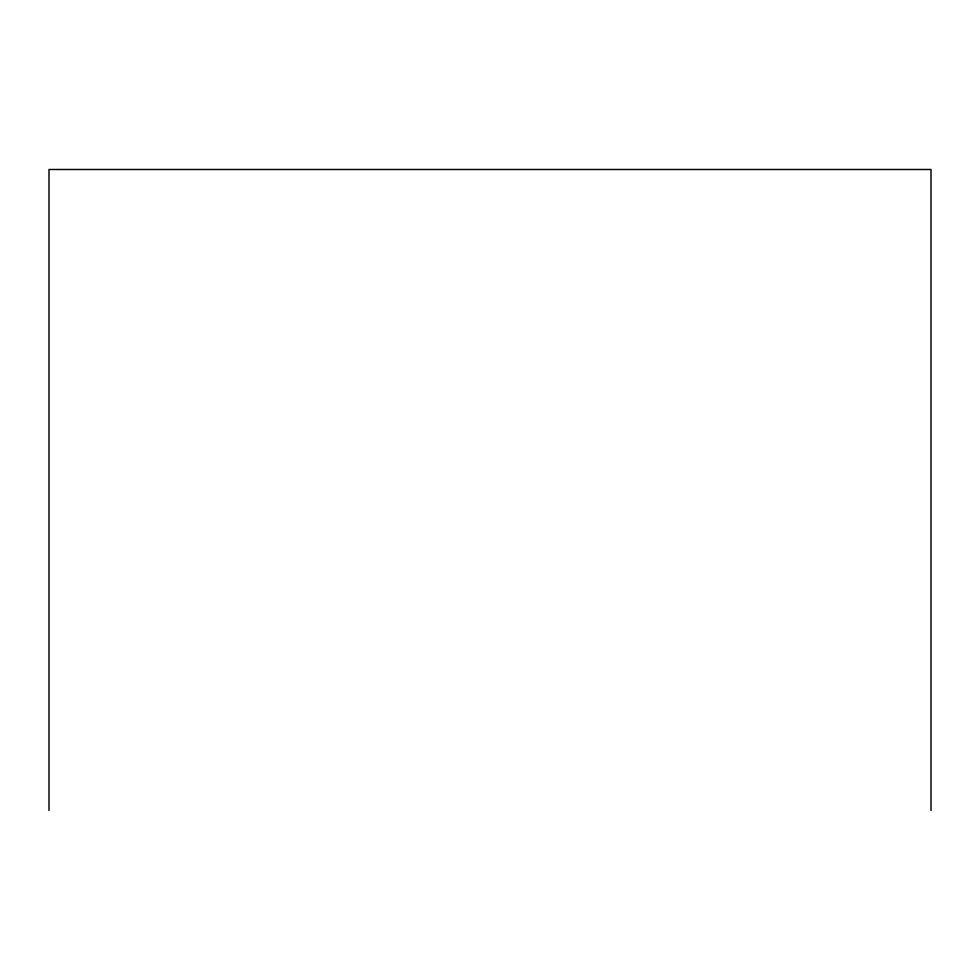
<?xml version="1.0" encoding="UTF-8"?>
<svg xmlns="http://www.w3.org/2000/svg" width="980" height="980" viewBox="0 0 980 980"><rect width="100%" height="100%" fill="white"/><g stroke="black" fill="none" stroke-linecap="round" stroke-linejoin="round"><path stroke-width="1.47" d="M931 810.509L931 169.491L49 169.491L49 810.509"/></g></svg>
